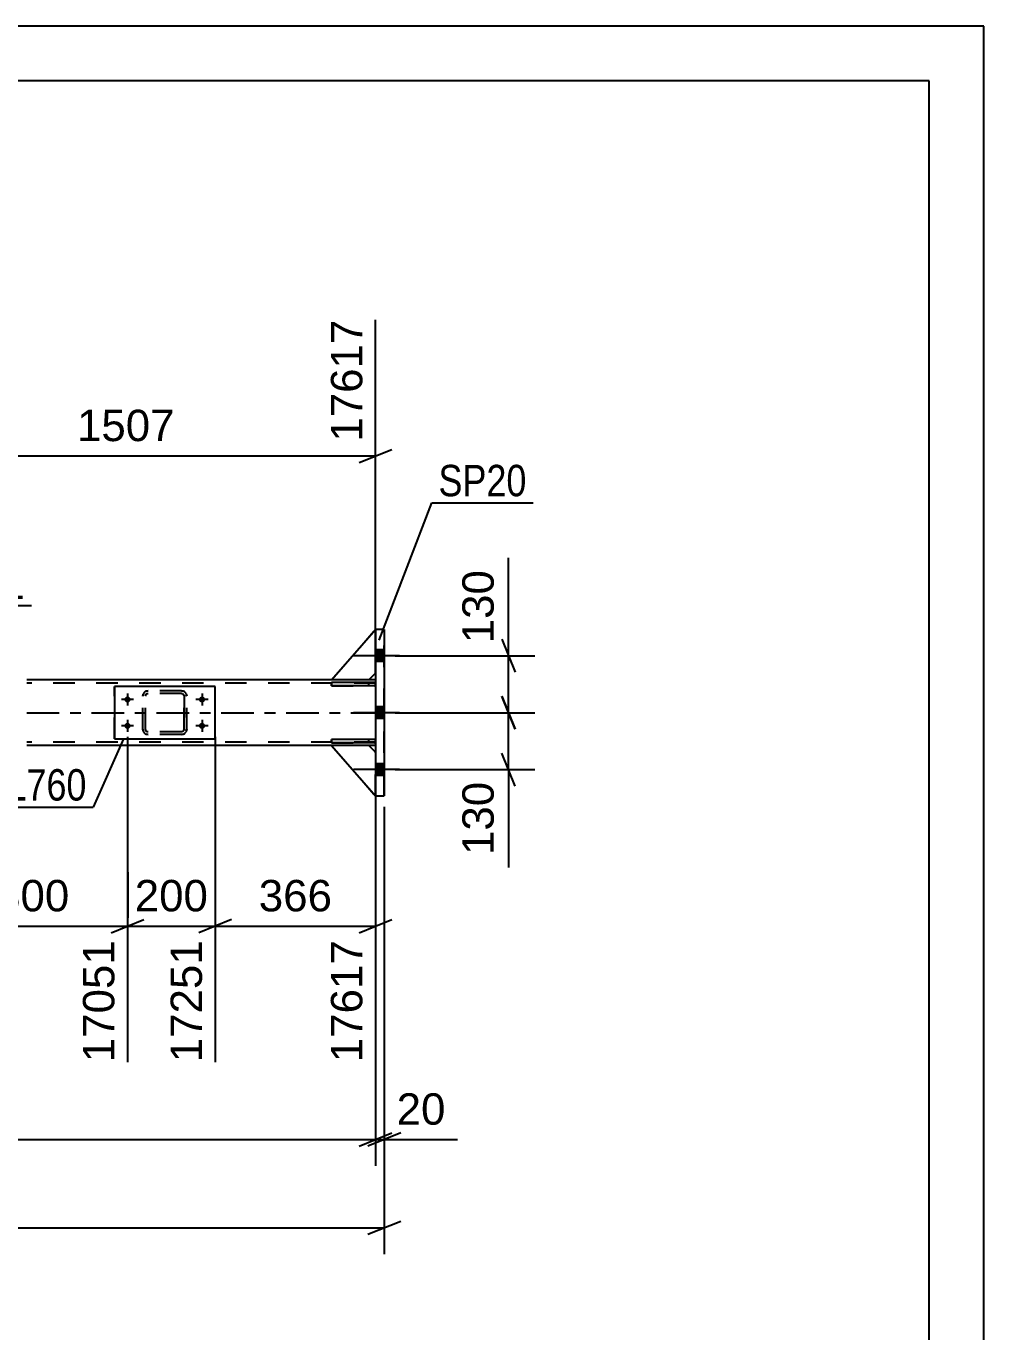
# Model space of a CAD drawing. Header units: millimetres. Extents: x -135 to 706, y -401 to 193.
# Drawn here: x 618.1 to 705.6, y 74.3 to 193.5 of the extents above; entities that cross this region are included whole.
import ezdxf

# ---------------------------------------------------------------- set-up
doc = ezdxf.new("R2010")
doc.units = ezdxf.units.MM
doc.linetypes.add('DXK_LINE_DOT2', pattern=[3.9198, 1.9599, -1.9599])
doc.linetypes.add('DXK_LINE_DOT3', pattern=[5.9187, 2.979, -0.9799, 0.9799, -0.9799])
doc.styles.add('Arial', font='arial.ttf', dxfattribs={"height": 0.2})
doc.styles.add('Arial Narrow', font='ARIALN.TTF', dxfattribs={"height": 0.2})

# ---------------------------------------------------------------- blocks, each defined once
blk = doc.blocks.new('Unknown-717262918-1115')
at = {"color": 5, "linetype": 'Continuous'}
for p, q in [((705.55, 193.49), (-135.45, 193.49)), ((705.55, -400.51), (705.55, 193.49)), ((700.55, 188.49), (-130.45, 188.49)), ((700.55, -395.51), (700.55, 188.49))]:
    blk.add_line(p, q, dxfattribs=at)
blk = doc.blocks.new('Part-717262918-5344 - 5336')
at = {"color": 2, "linetype": 'Continuous'}
for p, q in [((646.03, 128.08), (646.03, 128.4)), ((650.03, 128.4), (646.03, 128.4)), ((650.03, 128.08), (646.03, 128.08)), ((650.03, 128.08), (650.03, 128.4))]:
    blk.add_line(p, q, dxfattribs=at)
at = {"color": 7, "linetype": 'DXK_LINE_DOT2'}
for p, q in [((649.43, 128.08), (649.43, 128.4)), ((650.03, 128.4), (650.03, 128.08))]:
    blk.add_line(p, q, dxfattribs=at)
blk = doc.blocks.new('Part-717262918-5340 - 5336')
at = {"color": 2, "linetype": 'Continuous'}
for p, q in [((649.43, 127.84), (646.03, 127.84)), ((646.03, 127.84), (650.03, 123.24)), ((650.03, 127.24), (649.43, 127.84))]:
    blk.add_line(p, q, dxfattribs=at)
at = {"color": 7, "linetype": 'DXK_LINE_DOT2'}
blk.add_line((650.03, 127.24), (650.03, 123.24), dxfattribs=at)
blk = doc.blocks.new('Part-717262918-5341 - 5336')
at = {"color": 7, "linetype": 'DXK_LINE_DOT2'}
for p, q in [((649.43, 127.84), (646.03, 127.84)), ((646.03, 127.84), (650.03, 123.24)), ((650.03, 127.24), (649.43, 127.84)), ((650.03, 123.24), (650.03, 127.24))]:
    blk.add_line(p, q, dxfattribs=at)
blk = doc.blocks.new('Bolt-717262918-5477 - 5336')
at = {"linetype": 'Continuous'}
for points in [[(650.83, 135.52), (650.83, 136.56), (650.03, 136.56), (650.03, 135.52)], [(650.83, 135.52), (650.83, 136.56), (650.03, 136.56), (650.03, 135.52)], [(650.83, 135.52), (650.83, 136.56), (650.03, 136.56), (650.03, 135.52)], [(650.83, 130.32), (650.83, 131.36), (650.03, 131.36), (650.03, 130.32)], [(650.83, 130.32), (650.83, 131.36), (650.03, 131.36), (650.03, 130.32)], [(650.83, 125.12), (650.83, 126.16), (650.03, 126.16), (650.03, 125.12)], [(650.83, 125.12), (650.83, 126.16), (650.03, 126.16), (650.03, 125.12)], [(650.83, 125.12), (650.83, 126.16), (650.03, 126.16), (650.03, 125.12)]]:
    blk.add_hatch(color=1, dxfattribs=at).paths.add_polyline_path(points)
at = {"color": 1, "linetype": 'Continuous'}
for p, q in [((652.23, 136.04), (648.03, 136.04)), ((652.23, 136.04), (648.03, 136.04)), ((652.23, 136.04), (648.03, 136.04)), ((650.83, 136.56), (650.03, 136.56)), ((650.83, 136.56), (650.03, 136.56)), ((650.83, 136.56), (650.03, 136.56)), ((650.83, 135.52), (650.03, 135.52)), ((650.83, 135.52), (650.03, 135.52)), ((650.83, 135.52), (650.03, 135.52)), ((650.83, 131.36), (650.03, 131.36)), ((650.83, 131.36), (650.03, 131.36)), ((652.23, 130.84), (648.03, 130.84)), ((652.23, 130.84), (648.03, 130.84)), ((650.83, 130.32), (650.03, 130.32)), ((650.83, 130.32), (650.03, 130.32)), ((652.23, 125.64), (648.03, 125.64)), ((652.23, 125.64), (648.03, 125.64)), ((652.23, 125.64), (648.03, 125.64)), ((650.83, 126.16), (650.03, 126.16)), ((650.83, 126.16), (650.03, 126.16)), ((650.83, 126.16), (650.03, 126.16)), ((650.83, 125.12), (650.03, 125.12)), ((650.83, 125.12), (650.03, 125.12)), ((650.83, 125.12), (650.03, 125.12))]:
    blk.add_line(p, q, dxfattribs=at)
blk = doc.blocks.new('Part-717262918-5342 - 5336')
at = {"color": 2, "linetype": 'Continuous'}
for p, q in [((646.03, 133.84), (650.03, 138.44)), ((649.43, 133.84), (646.03, 133.84)), ((650.03, 134.44), (649.43, 133.84))]:
    blk.add_line(p, q, dxfattribs=at)
at = {"color": 7, "linetype": 'DXK_LINE_DOT2'}
blk.add_line((650.03, 134.44), (650.03, 138.44), dxfattribs=at)
blk = doc.blocks.new('Part-717262918-5343 - 5336')
at = {"color": 7, "linetype": 'DXK_LINE_DOT2'}
for p, q in [((646.03, 133.84), (650.03, 138.44)), ((650.03, 138.44), (650.03, 134.44)), ((649.43, 133.84), (646.03, 133.84)), ((650.03, 134.44), (649.43, 133.84))]:
    blk.add_line(p, q, dxfattribs=at)
blk = doc.blocks.new('Part-717262918-5345 - 5336')
at = {"color": 2, "linetype": 'Continuous'}
for p, q in [((646.03, 133.28), (646.03, 133.6)), ((650.03, 133.6), (646.03, 133.6)), ((650.03, 133.28), (650.03, 133.6)), ((650.03, 133.28), (646.03, 133.28))]:
    blk.add_line(p, q, dxfattribs=at)
at = {"color": 7, "linetype": 'DXK_LINE_DOT2'}
for p, q in [((649.43, 133.28), (649.43, 133.6)), ((650.03, 133.6), (650.03, 133.28))]:
    blk.add_line(p, q, dxfattribs=at)
blk = doc.blocks.new('Part-717262918-5346 - 5336')
at = {"color": 7, "linetype": 'DXK_LINE_DOT2'}
for p, q in [((650.03, 128.4), (646.03, 128.4)), ((646.03, 128.4), (646.03, 128.08)), ((646.03, 128.08), (650.03, 128.08)), ((649.43, 128.08), (649.43, 128.4)), ((650.03, 128.08), (650.03, 128.4)), ((650.03, 128.4), (650.03, 128.08))]:
    blk.add_line(p, q, dxfattribs=at)
blk = doc.blocks.new('Part-717262918-5347 - 5336')
at = {"color": 7, "linetype": 'DXK_LINE_DOT2'}
for p, q in [((650.03, 133.6), (646.03, 133.6)), ((646.03, 133.6), (646.03, 133.28)), ((649.43, 133.28), (649.43, 133.6)), ((650.03, 133.28), (650.03, 133.6)), ((650.03, 133.6), (650.03, 133.28)), ((646.03, 133.28), (650.03, 133.28))]:
    blk.add_line(p, q, dxfattribs=at)
blk = doc.blocks.new('Part-717262918-5461 - 5336')
at = {"color": 2, "linetype": 'Continuous'}
for p, q in [((646.03, 133.84), (618.2, 133.84)), ((650.03, 133.84), (649.43, 133.84)), ((646.03, 127.84), (618.2, 127.84)), ((650.03, 127.84), (649.43, 127.84))]:
    blk.add_line(p, q, dxfattribs=at)
at = {"color": 7, "linetype": 'DXK_LINE_DOT2'}
for p, q in [((650.03, 133.52), (618.2, 133.52)), ((649.43, 133.84), (646.03, 133.84)), ((650.03, 133.84), (650.03, 127.84)), ((650.03, 128.16), (618.2, 128.16)), ((649.43, 127.84), (646.03, 127.84)), ((650.03, 127.84), (650.03, 127.89))]:
    blk.add_line(p, q, dxfattribs=at)
at = {"color": 7, "linetype": 'DXK_LINE_DOT3'}
blk.add_line((618.2, 130.84), (650.03, 130.84), dxfattribs=at)
blk = doc.blocks.new('Bolt-717262918-5491 - 5336')
at = {"linetype": 'Continuous'}
for points in [[(627.4, 131.76, -1), (627.4, 132.32, -1)], [(634.2, 131.76, -1), (634.2, 132.32, -1)], [(627.4, 129.36, -1), (627.4, 129.92, -1)], [(634.2, 129.36, -1), (634.2, 129.92, -1)]]:
    blk.add_hatch(color=1, dxfattribs=at).paths.add_polyline_path(points)
at = {"color": 1, "linetype": 'Continuous'}
for p, q in [((627.4, 132.6), (627.4, 131.48)), ((634.2, 132.6), (634.2, 131.48)), ((627.96, 132.04), (626.84, 132.04)), ((634.76, 132.04), (633.64, 132.04)), ((627.4, 130.2), (627.4, 129.08)), ((634.2, 130.2), (634.2, 129.08)), ((627.96, 129.64), (626.84, 129.64)), ((634.76, 129.64), (633.64, 129.64))]:
    blk.add_line(p, q, dxfattribs=at)
blk = doc.blocks.new('Part-717262918-5537 - 5336')
at = {"color": 2, "linetype": 'Continuous'}
for p, q in [((626.2, 133.24), (626.2, 128.44)), ((635.4, 133.24), (626.2, 133.24)), ((635.4, 128.44), (635.4, 133.24)), ((626.2, 128.44), (635.4, 128.44))]:
    blk.add_line(p, q, dxfattribs=at)
at = {"color": 7, "linetype": 'DXK_LINE_DOT2'}
for p, q in [((626.2, 128.44), (626.2, 133.24)), ((635.4, 128.44), (635.4, 133.24))]:
    blk.add_line(p, q, dxfattribs=at)
blk = doc.blocks.new('Part-717262918-5544 - 5336')
at = {"color": 7, "linetype": 'DXK_LINE_DOT2'}
for p, q in [((628.8, 132.36), (628.83, 132.54)), ((628.83, 132.54), (628.8, 132.36)), ((628.8, 129.32), (628.8, 132.36)), ((628.8, 129.32), (628.8, 132.36)), ((629.04, 132.36), (629.06, 132.45)), ((629.04, 129.32), (629.04, 132.36)), ((629.04, 129.32), (629.04, 132.36)), ((629.06, 132.45), (629.11, 132.53)), ((629.09, 132.8), (629.28, 132.84)), ((629.28, 132.84), (629.09, 132.8)), ((629.11, 132.53), (629.19, 132.58)), ((629.19, 132.58), (629.28, 132.6)), ((632.32, 132.84), (629.28, 132.84)), ((632.32, 132.6), (629.28, 132.6)), ((632.32, 132.84), (632.5, 132.8)), ((632.5, 132.8), (632.32, 132.84)), ((632.32, 132.6), (632.41, 132.58)), ((632.41, 132.58), (632.49, 132.53)), ((632.49, 132.53), (632.54, 132.45)), ((632.54, 132.45), (632.56, 132.36)), ((632.56, 129.32), (632.56, 132.36)), ((632.56, 132.36), (632.56, 129.32)), ((632.76, 132.54), (632.8, 132.36)), ((632.8, 132.36), (632.76, 132.54)), ((632.8, 129.32), (632.8, 132.36)), ((632.8, 129.32), (632.8, 132.36)), ((628.83, 129.14), (628.8, 129.32)), ((628.8, 129.32), (628.83, 129.14)), ((629.06, 129.23), (629.04, 129.32)), ((629.11, 129.15), (629.06, 129.23)), ((629.28, 128.84), (629.09, 128.88)), ((629.09, 128.88), (629.28, 128.84)), ((629.19, 129.1), (629.11, 129.15)), ((629.28, 129.08), (629.19, 129.1)), ((632.32, 129.08), (629.28, 129.08)), ((632.32, 128.84), (629.28, 128.84)), ((632.41, 129.1), (632.32, 129.08)), ((632.5, 128.88), (632.32, 128.84)), ((632.32, 128.84), (632.5, 128.88)), ((632.49, 129.15), (632.41, 129.1)), ((632.54, 129.23), (632.49, 129.15)), ((632.56, 129.32), (632.54, 129.23)), ((632.8, 129.32), (632.76, 129.14)), ((632.76, 129.14), (632.8, 129.32))]:
    blk.add_line(p, q, dxfattribs=at)
at = {"color": 7, "linetype": 'DXK_LINE_DOT3'}
blk.add_line((630.8, 130.84), (630.8, 130.84), dxfattribs=at)
at = {"color": 7, "linetype": 'DXK_LINE_DOT2'}
for centre, start, end in [((629.28, 132.36), 112.5, 157.5), ((629.28, 132.36), 112.5, 157.5), ((632.32, 132.36), 22.5, 67.5), ((632.32, 132.36), 22.5, 67.5), ((629.28, 129.32), 202.5, 247.5), ((629.28, 129.32), 202.5, 247.5), ((632.32, 129.32), 292.5, 337.5), ((632.32, 129.32), 292.5, 337.5)]:
    blk.add_arc(centre, 0.48, start, end, dxfattribs=at)
blk = doc.blocks.new('Part-717262918-5637 - 5336')
at = {"color": 2, "linetype": 'Continuous'}
for p, q in [((650.83, 138.44), (650.03, 138.44)), ((650.03, 138.44), (650.03, 123.24)), ((650.83, 138.44), (650.83, 123.24)), ((650.03, 123.24), (650.83, 123.24))]:
    blk.add_line(p, q, dxfattribs=at)
at = {"color": 7, "linetype": 'DXK_LINE_DOT2'}
blk.add_line((650.83, 123.24), (650.83, 138.44), dxfattribs=at)
blk = doc.blocks.new('StraightDimension-717262918-5816 - 5336')
at = {"color": 7, "linetype": 'Continuous'}
for p, q in [((650.03, 126.84), (650.03, 89.49)), ((-39.95, 91.89), (650.03, 91.89)), ((648.53, 91.29), (651.53, 92.49))]:
    blk.add_line(p, q, dxfattribs=at)
blk = doc.blocks.new('StraightDimension-717262918-5856 - 5336')
at = {"color": 7, "linetype": 'Continuous'}
for p, q in [((662.17, 136.04), (662.17, 144.96)), ((662.17, 136.04), (662.17, 144.96)), ((661.57, 137.54), (662.77, 134.54)), ((651.83, 136.04), (664.57, 136.04)), ((662.17, 130.84), (662.17, 136.04)), ((662.77, 129.34), (661.57, 132.34)), ((651.83, 130.84), (664.57, 130.84))]:
    blk.add_line(p, q, dxfattribs=at)
at = {"color": 0}
blk.add_wipeout([(661.42, 144.44), (657.22, 144.44), (657.22, 136.57), (661.42, 136.57)], dxfattribs=at)
at = {"color": 3, "style": 'Arial'}
blk.add_text('130', height=2.865, rotation=90.0002, dxfattribs=at).set_placement((660.82, 137.17))
blk = doc.blocks.new('StraightDimension-717262918-5848 - 5336')
at = {"color": 7, "linetype": 'Continuous'}
for p, q in [((661.57, 132.34), (662.77, 129.34)), ((651.83, 130.84), (664.57, 130.84)), ((662.17, 125.64), (662.17, 130.84)), ((662.77, 124.14), (661.57, 127.14)), ((651.83, 125.64), (664.57, 125.64)), ((662.17, 125.64), (662.17, 116.72)), ((662.17, 125.64), (662.17, 116.72))]:
    blk.add_line(p, q, dxfattribs=at)
at = {"color": 0}
blk.add_wipeout([(661.42, 125.12), (657.22, 125.12), (657.22, 117.25), (661.42, 117.25)], dxfattribs=at)
at = {"color": 3, "style": 'Arial'}
blk.add_text('130', height=2.865, rotation=90.0002, dxfattribs=at).set_placement((660.82, 117.85))
blk = doc.blocks.new('StraightDimension-717262918-10754 - 5336')
at = {"color": 7, "linetype": 'Continuous'}
for p, q in [((635.4, 128.64), (635.4, 98.94)), ((650.03, 126.84), (650.03, 98.94)), ((636.9, 111.96), (633.9, 110.76)), ((635.4, 111.36), (650.03, 111.36)), ((648.53, 110.76), (651.53, 111.96))]:
    blk.add_line(p, q, dxfattribs=at)
at = {"color": 0}
blk.add_wipeout([(646.65, 112.11), (646.65, 116.31), (638.78, 116.31), (638.78, 112.11)], dxfattribs=at)
at = {"color": 3, "style": 'Arial'}
blk.add_text('366', height=2.865, dxfattribs=at).set_placement((639.38, 112.71))
at = {"color": 0, "linetype": 'Continuous'}
blk.add_wipeout([(649.43, 110.66), (645.23, 110.66), (645.23, 98.34), (649.43, 98.34)], dxfattribs=at)
at = {"color": 3, "linetype": 'Continuous', "style": 'Arial'}
blk.add_text('17617', height=2.865, rotation=90.0002, dxfattribs=at).set_placement((648.83, 98.94))
blk = doc.blocks.new('StraightDimension-717262918-5796 - 5336')
at = {"color": 7, "linetype": 'Continuous'}
for p, q in [((650.83, 122.24), (650.83, 81.44)), ((-40.75, 83.84), (650.83, 83.84)), ((649.33, 83.24), (652.33, 84.44))]:
    blk.add_line(p, q, dxfattribs=at)
blk = doc.blocks.new('StraightDimension-717262918-5807 - 5336')
at = {"color": 7, "linetype": 'Continuous'}
for p, q in [((650.03, 126.84), (650.03, 89.49)), ((650.83, 122.24), (650.83, 89.49)), ((648.53, 91.29), (651.53, 92.49)), ((652.33, 92.49), (649.33, 91.29)), ((650.03, 91.89), (650.83, 91.89)), ((650.83, 91.89), (657.53, 91.89)), ((650.83, 91.89), (657.53, 91.89))]:
    blk.add_line(p, q, dxfattribs=at)
at = {"color": 0}
blk.add_wipeout([(657, 92.64), (657, 96.84), (651.36, 96.84), (651.36, 92.64)], dxfattribs=at)
at = {"color": 3, "style": 'Arial'}
blk.add_text('20', height=2.865, dxfattribs=at).set_placement((651.96, 93.24))
blk = doc.blocks.new('StraightDimension-717262918-6075 - 5336')
at = {"color": 7, "linetype": 'Continuous'}
for p, q in [((604.45, 135.24), (604.45, 183.78)), ((650.03, 134.84), (650.03, 166.68)), ((605.95, 154.87), (602.95, 153.67)), ((604.45, 154.27), (650.03, 154.27)), ((648.53, 153.67), (651.53, 154.87))]:
    blk.add_line(p, q, dxfattribs=at)
at = {"color": 0}
blk.add_wipeout([(632.29, 155.02), (632.29, 159.22), (622.19, 159.22), (622.19, 155.02)], dxfattribs=at)
at = {"color": 3, "style": 'Arial'}
blk.add_text('1507', height=2.865, dxfattribs=at).set_placement((622.79, 155.62))
at = {"color": 0, "linetype": 'Continuous'}
blk.add_wipeout([(649.43, 167.28), (645.23, 167.28), (645.23, 154.97), (649.43, 154.97)], dxfattribs=at)
at = {"color": 3, "linetype": 'Continuous', "style": 'Arial'}
blk.add_text('17617', height=2.865, rotation=90.0002, dxfattribs=at).set_placement((648.83, 155.57))
blk = doc.blocks.new('StraightDimension-717262918-10755 - 5336')
at = {"color": 7, "linetype": 'Continuous'}
for p, q in [((627.4, 128.64), (627.4, 98.94)), ((635.4, 128.64), (635.4, 98.94)), ((625.9, 110.76), (628.9, 111.96)), ((627.4, 111.36), (635.4, 111.36)), ((636.9, 111.96), (633.9, 110.76))]:
    blk.add_line(p, q, dxfattribs=at)
at = {"color": 0}
blk.add_wipeout([(635.33, 112.11), (635.33, 116.31), (627.46, 116.31), (627.46, 112.11)], dxfattribs=at)
at = {"color": 0, "linetype": 'Continuous'}
blk.add_wipeout([(634.8, 110.66), (630.6, 110.66), (630.6, 98.34), (634.8, 98.34)], dxfattribs=at)
at = {"color": 3, "style": 'Arial'}
blk.add_text('200', height=2.865, dxfattribs=at).set_placement((628.06, 112.71))
at = {"color": 3, "linetype": 'Continuous', "style": 'Arial'}
blk.add_text('17251', height=2.865, rotation=90.0002, dxfattribs=at).set_placement((634.2, 98.94))
blk = doc.blocks.new('StraightDimension-717262918-10756 - 5336')
at = {"color": 7, "linetype": 'Continuous'}
for p, q in [((610.1, 128.64), (610.1, 98.94)), ((627.4, 128.64), (627.4, 98.94)), ((611.6, 111.96), (608.6, 110.76)), ((610.1, 111.36), (627.4, 111.36)), ((625.9, 110.76), (628.9, 111.96))]:
    blk.add_line(p, q, dxfattribs=at)
at = {"color": 0}
blk.add_wipeout([(622.68, 112.11), (622.68, 116.31), (614.81, 116.31), (614.81, 112.11)], dxfattribs=at)
at = {"color": 3, "style": 'Arial'}
blk.add_text('800', height=2.865, dxfattribs=at).set_placement((615.41, 112.71))
at = {"color": 0, "linetype": 'Continuous'}
blk.add_wipeout([(626.8, 110.66), (622.6, 110.66), (622.6, 98.34), (626.8, 98.34)], dxfattribs=at)
at = {"color": 3, "linetype": 'Continuous', "style": 'Arial'}
blk.add_text('17051', height=2.865, rotation=90.0002, dxfattribs=at).set_placement((626.2, 98.94))
blk = doc.blocks.new('Mark-717262918-5533 - 5336')
at = {"color": 30, "linetype": 'Continuous'}
for p in [(627.04, 128.44), (613.57, 122.22)]:
    blk.add_line(p, (624.28, 122.22), dxfattribs=at)
at = {"color": 0}
blk.add_wipeout([(623.68, 122.82), (623.68, 125.82), (614.17, 125.82), (614.17, 122.82)], dxfattribs=at)
blk.add_wipeout([(623.68, 122.82), (623.68, 125.82), (614.17, 125.82), (614.17, 122.82)], dxfattribs=at)
at = {"color": 3, "style": 'Arial Narrow'}
blk.add_text('PL760', height=2.863, dxfattribs=at).set_placement((614.17, 122.82))
blk = doc.blocks.new('Mark-717262918-5591 - 5336')
at = {"color": 30, "linetype": 'Continuous'}
for p, q in [((602.2, 134.24), (607.92, 140.61)), ((607.92, 140.61), (618.63, 140.61))]:
    blk.add_line(p, q, dxfattribs=at)
at = {"color": 0}
blk.add_wipeout([(618.03, 141.21), (618.03, 144.21), (608.52, 144.21), (608.52, 141.21)], dxfattribs=at)
blk.add_wipeout([(618.03, 141.21), (618.03, 144.21), (608.52, 144.21), (608.52, 141.21)], dxfattribs=at)
at = {"color": 3, "style": 'Arial Narrow'}
blk.add_text('PL201', height=2.863, dxfattribs=at).set_placement((608.52, 141.21))
blk = doc.blocks.new('Mark-717262918-5633 - 5336')
at = {"color": 30, "linetype": 'Continuous'}
for p, q in [((650.37, 137.47), (655.18, 149.99)), ((655.18, 149.99), (664.42, 149.99))]:
    blk.add_line(p, q, dxfattribs=at)
at = {"color": 0}
blk.add_wipeout([(663.82, 150.59), (663.82, 153.59), (655.78, 153.59), (655.78, 150.59)], dxfattribs=at)
blk.add_wipeout([(663.82, 150.59), (663.82, 153.59), (655.78, 153.59), (655.78, 150.59)], dxfattribs=at)
at = {"color": 3, "style": 'Arial Narrow'}
blk.add_text('SP20', height=2.863, dxfattribs=at).set_placement((655.78, 150.59))

msp = doc.modelspace()

# ---------------------------------------------------------------- block references
for name in ['Unknown-717262918-1115', 'Part-717262918-5342 - 5336', 'Part-717262918-5343 - 5336', 'Part-717262918-5637 - 5336', 'Bolt-717262918-5477 - 5336', 'Part-717262918-5461 - 5336', 'Part-717262918-5345 - 5336', 'Part-717262918-5347 - 5336', 'Part-717262918-5537 - 5336', 'Bolt-717262918-5491 - 5336', 'Part-717262918-5544 - 5336', 'Part-717262918-5344 - 5336', 'Part-717262918-5346 - 5336', 'Part-717262918-5340 - 5336', 'Part-717262918-5341 - 5336']:
    msp.add_blockref(name, (0, 0))

# ---------------------------------------------------------------- next in the draw order: block references
for name in ['StraightDimension-717262918-5856 - 5336', 'StraightDimension-717262918-5816 - 5336']:
    msp.add_blockref(name, (0, 0))

# ---------------------------------------------------------------- next in the draw order: block references
for name in ['StraightDimension-717262918-6075 - 5336', 'StraightDimension-717262918-5848 - 5336']:
    msp.add_blockref(name, (0, 0))

# ---------------------------------------------------------------- next in the draw order: block references
for name in ['Mark-717262918-5633 - 5336', 'Mark-717262918-5591 - 5336', 'StraightDimension-717262918-10754 - 5336']:
    msp.add_blockref(name, (0, 0))

# ---------------------------------------------------------------- next in the draw order: block references
msp.add_blockref('StraightDimension-717262918-5796 - 5336', (0, 0))

# ---------------------------------------------------------------- next in the draw order: block references
for name in ['StraightDimension-717262918-10755 - 5336', 'StraightDimension-717262918-5807 - 5336']:
    msp.add_blockref(name, (0, 0))

# ---------------------------------------------------------------- next in the draw order: block references
msp.add_blockref('StraightDimension-717262918-10756 - 5336', (0, 0))

# ---------------------------------------------------------------- next in the draw order: block references
msp.add_blockref('Mark-717262918-5533 - 5336', (0, 0))

doc.saveas('drawing.dxf')
